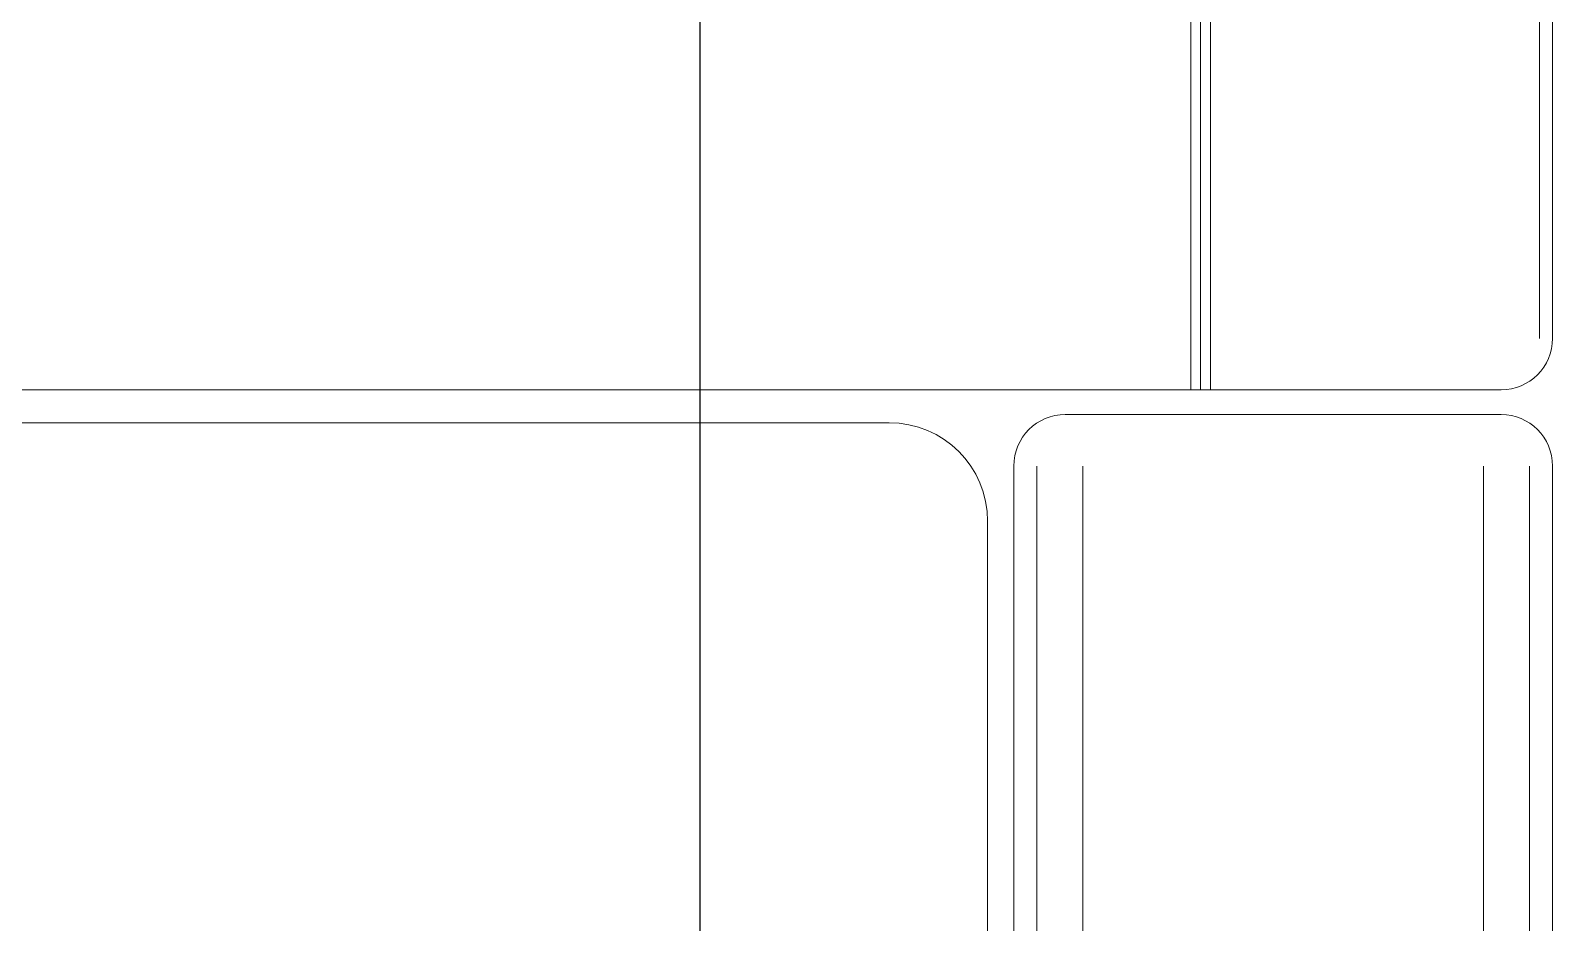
# Model space of a CAD drawing. Extents: x -12260 to 57327, y -29287 to 19916.
# Drawn here: x 11224.1 to 11615.8, y 3400.8 to 3630.4 of the extents above; entities that cross this region are included whole.
import ezdxf

# ---------------------------------------------------------------- set-up
doc = ezdxf.new("R2010")
doc.units = 0
doc.header["$LTSCALE"] = 0.25
doc.linetypes.add('DASHDOT', pattern=[25.4, 12.7, -6.35, 0, -6.35])
doc.layers.add('01-First Floor$0$FALSE CEILING', color=251, linetype='Continuous')
doc.layers.add('01-First Floor$0$TME-NON MEDICAL FURNITURE', color=242, linetype='Continuous')
doc.layers.add('01-First Floor$0$LOADING', color=253, linetype='Continuous', lineweight=5)
doc.layers.add('E-LITE-CLNG-CNDT', color=6, linetype='DASHDOT', lineweight=35)

# ---------------------------------------------------------------- blocks, each defined once
blk = doc.blocks.new('01-First Floor$0$GF21008-P')
at = {"layer": '01-First Floor$0$LOADING'}
for p, q in [((0.71658, -0.1974), (0.71658, 0)), ((0.71912, -0.1974), (0.71912, 0)), ((0.72166, -0.1974), (0.72166, 0)), ((0.80631, -0.18414), (0.80631, -0.01908)), ((0.8097, -0.18414), (0.8097, -0.01908)), ((-0.7767, -0.1974), (0.79645, -0.1974)), ((0.02235, -0.20585), (0.63897, -0.20585)), ((0.68432, -0.20374), (0.79645, -0.20374)), ((0.67107, -0.77123), (0.67107, -0.21699)), ((0.67698, -0.77123), (0.67698, -0.21699)), ((0.6888, -0.77123), (0.6888, -0.21699)), ((0.79197, -0.76339), (0.79197, -0.21699)), ((0.80379, -0.76339), (0.80379, -0.21699)), ((0.8097, -0.76339), (0.8097, -0.21699)), ((0.66431, -0.74126), (0.66431, -0.23119))]:
    blk.add_line(p, q, dxfattribs=at)
for centre, radius, start, end in [((0.79645, -0.18414), 0.01325, 270, 0), ((0.63897, -0.23119), 0.02534, 0, 90), ((0.68432, -0.21699), 0.01325, 90, 180), ((0.79645, -0.21699), 0.01325, 0, 90)]:
    blk.add_arc(centre, radius, start, end, dxfattribs=at)
blk = doc.blocks.new('01-First Floor')
at = {"layer": '01-First Floor$0$FALSE CEILING', "linetype": 'Continuous'}
blk.add_line((11396.44, -810), (11396.44, 3760), dxfattribs=at)
at = {"layer": '01-First Floor$0$TME-NON MEDICAL FURNITURE', "xscale": 1000, "yscale": 1000, "zscale": 1000}
blk.add_blockref('01-First Floor$0$GF21008-P', (10806.07, 3735.31, -0.1), dxfattribs=at)

msp = doc.modelspace()

# ---------------------------------------------------------------- block references
at = {"layer": 'E-LITE-CLNG-CNDT'}
msp.add_blockref('01-First Floor', (0, 0), dxfattribs=at)

doc.saveas('drawing.dxf')
